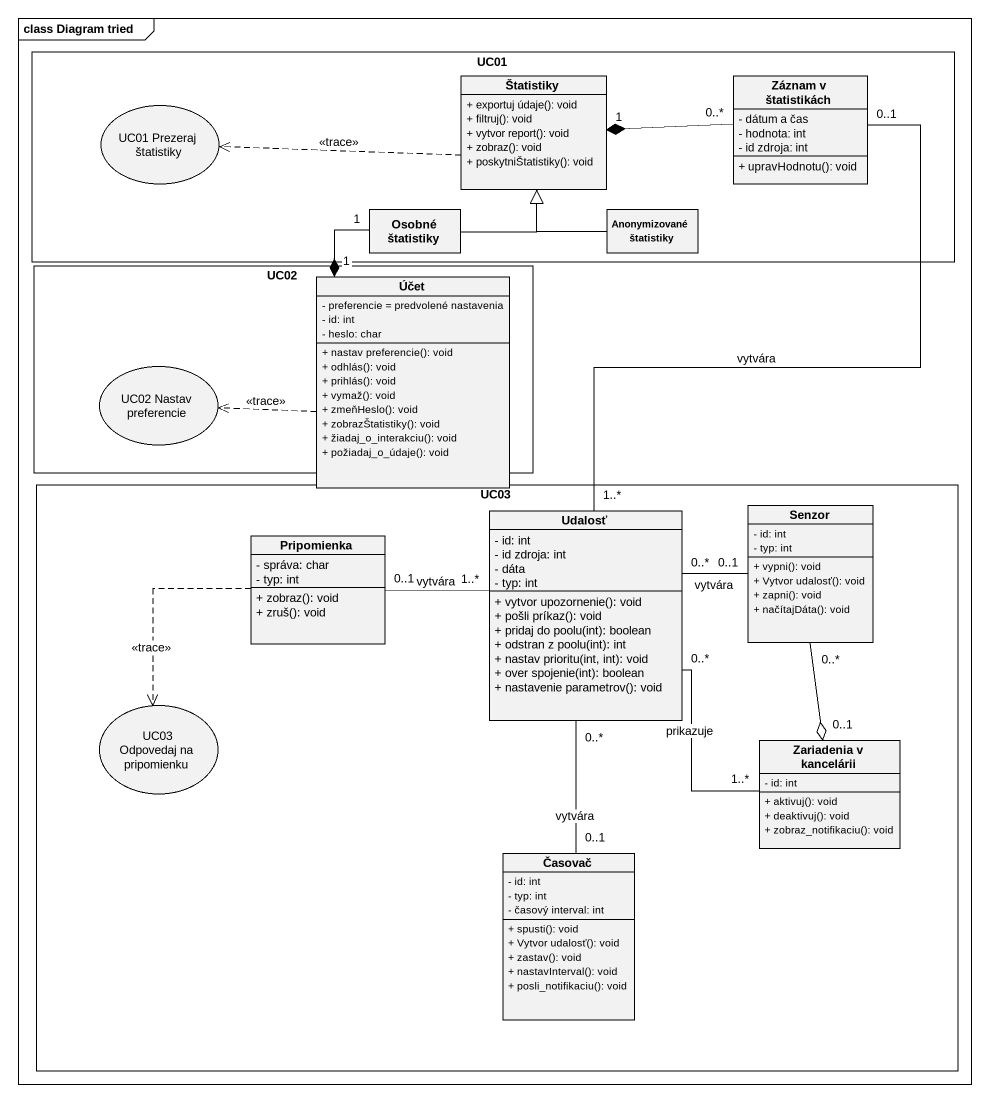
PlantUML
@startuml
mainframe class Diagram tried
allowmixing
hide circle
hide empty members
skinparam classAttributeIconSize 0
rectangle UC01 {
  class Štatistiky {
    + exportuj údaje(): void
    + filtruj(): void
    + vytvor report(): void
    + zobraz(): void
    + poskytniŠtatistiky(): void
  }
  class "Záznam v štatistikách" as Záznam_v_štatistikách {
    - dátum a čas
    - hodnota: int
    - id zdroja: int
    + upravHodnotu(): void
  }
  usecase "UC01 Prezeraj štatistiky" as UC01_Prezeraj_štatistiky
  class "Osobné štatistiky" as Osobné_štatistiky
  class "Anonymizované štatistiky" as Anonymizované_štatistiky
}
rectangle UC02 {
  usecase "UC02 Nastav preferencie" as UC02_Nastav_preferencie
}
class Účet {
  - preferencie = predvolené nastavenia
  - id: int
  - heslo: char
  + nastav preferencie(): void
  + odhlás(): void
  + prihlás(): void
  + vymaž(): void
  + zmeňHeslo(): void
  + zobrazŠtatistiky(): void
  + žiadaj_o_interakciu(): void
  + požiadaj_o_údaje(): void
}
rectangle UC03 {
  class Pripomienka {
    - správa: char
    - typ: int
    + zobraz(): void
    + zruš(): void
  }
  class Udalosť {
    - id: int
    - id zdroja: int
    - dáta
    - typ: int
    + vytvor upozornenie(): void
    + pošli príkaz(): void
    + pridaj do poolu(int): boolean
    + odstran z poolu(int): int
    + nastav prioritu(int, int): void
    + over spojenie(int): boolean
    + nastavenie parametrov(): void
  }
  class Senzor {
    - id: int
    - typ: int
    + vypni(): void
    + Vytvor udalosť(): void
    + zapni(): void
    + načítajDáta(): void
  }
  usecase "UC03 Odpovedaj na pripomienku" as UC03_Odpovedaj_na
  class "Zariadenia v kancelárii" as Zariadenia_v_kancelárii {
    - id: int
    + aktivuj(): void
    + deaktivuj(): void
    + zobraz_notifikaciu(): void
  }
  class Časovač {
    - id: int
    - typ: int
    - časový interval: int
    + spusti(): void
    + Vytvor udalosť(): void
    + zastav(): void
    + nastavInterval(): void
    + posli_notifikaciu(): void
  }
}
Štatistiky .left.> UC01_Prezeraj_štatistiky : <<trace>>
Záznam_v_štatistikách "0..*" -left-* "1" Štatistiky
Osobné_štatistiky -up-|> Štatistiky
Osobné_štatistiky "1" --* "1" Účet
Anonymizované_štatistiky -up-|> Štatistiky
Účet .left.> UC02_Nastav_preferencie : <<trace>>
Pripomienka ..> UC03_Odpovedaj_na : <<trace>>
Udalosť "1..*" -up- "0..1" Záznam_v_štatistikách : vytvára
Udalosť "1..*" -left- "0..1" Pripomienka : vytvára
Udalosť "0..*" -- "1..*" Zariadenia_v_kancelárii : prikazuje
Senzor "0..1" -left- "0..*" Udalosť : vytvára
Senzor "0..*" --o "0..1" Zariadenia_v_kancelárii
Časovač "0..1" -up- "0..*" Udalosť : vytvára
@enduml
